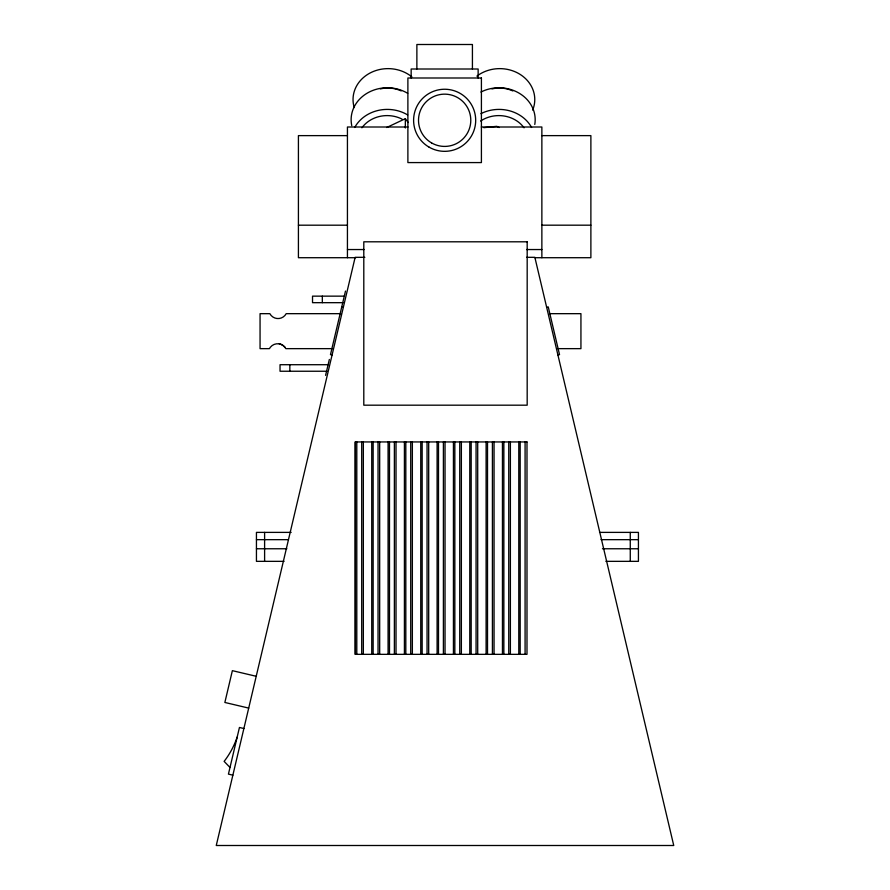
<?xml version="1.0" encoding="UTF-8"?>
<svg xmlns="http://www.w3.org/2000/svg" width="890" height="890" viewBox="0 0 890 890"><rect width="100%" height="100%" fill="white"/><g stroke="black" fill="none" stroke-linecap="round" stroke-linejoin="round"><path stroke-width="1.33" d="M325.595 375.358L329.345 359.46M345.487 291.086L330.479 354.632L332.07 355.01M386.705 127.504L405.339 118.704L408.221 122.553M546.66 307.306L548.251 306.928L559.521 354.632L557.93 355.01M483.86 127.671L496.753 126.324L499.179 127.537M407.987 127.003L347.434 127.003L347.434 257.711M481.312 127.003L541.865 127.003L541.865 257.711M347.434 135.625L298.417 135.625L298.417 257.711L355.766 257.711M541.865 135.625L590.882 135.625L590.882 257.711L534.923 257.711M298.417 225.192L347.434 225.192M541.865 225.181L590.882 225.181M347.434 249.545L364.099 249.545M526.591 249.545L541.865 249.545M364.822 257.321L355.143 257.321L216.259 845.5L673.741 845.5L534.857 257.321L526.568 257.321M344.363 296.147L312.524 296.147L312.524 302.678L342.984 302.678M340.614 313.669L286.191 313.669A9.256 9.256 0 0 1 269.859 313.669L260.058 313.669L260.058 348.646L269.447 348.646L270.36 347.256A9.256 9.256 0 0 1 284.878 347.256L285.79 348.646L332.215 348.646M549.53 313.669L580.936 313.669L580.936 348.646L557.785 348.646M328.243 364.711L280.038 364.711L280.038 371.241L326.864 371.241M291.164 532.387L256.442 532.387L256.442 561.345L284.077 561.345M599.537 532.387L638.43 532.387L638.43 561.345L605.879 561.345M256.442 539.663L288.249 539.663M601.062 539.663L638.43 539.663M256.442 548.763L286.858 548.763M602.452 548.763L638.43 548.763M341.749 306.928L343.34 307.306M256.22 676.289L232.368 670.66L224.859 702.466L248.711 708.095M243.882 728.521L239.443 727.475L228.43 774.122L232.869 775.179M229.998 767.458L224.135 761.384A83.538 83.538 0 0 0 237.163 737.109M630.265 532.387L630.265 561.345M525.089 441.941L525.089 654.339M520.183 441.941L520.183 654.339M518.792 441.941L518.792 654.339M510.382 441.941L510.382 654.339M508.746 441.941L508.746 654.339M503.851 441.941L503.851 654.339M502.45 441.941L502.45 654.339M494.05 441.941L494.05 654.339M492.415 441.941L492.415 654.339M487.509 441.941L487.509 654.339M486.107 441.941L486.107 654.339M478.141 77.997L478.141 69.008L411.158 69.008L411.158 77.997M477.707 441.941L477.707 654.339M476.072 441.941L476.072 654.339M472.423 69.008L472.423 44.5L416.876 44.5L416.876 69.008M471.177 441.941L471.177 654.339M469.775 441.941L469.775 654.339M461.365 441.941L461.365 654.339M459.741 441.941L459.741 654.339M454.834 441.941L454.834 654.339M453.433 441.941L453.433 654.339M445.033 441.941L445.033 654.339M443.398 441.941L443.398 654.339M438.492 441.941L438.492 654.339M437.101 441.941L437.101 654.339M428.691 441.941L428.691 654.339M427.055 441.941L427.055 654.339M422.16 441.941L422.16 654.339M420.759 441.941L420.759 654.339M412.359 441.941L412.359 654.339M410.724 441.941L410.724 654.339M405.818 441.941L405.818 654.339M405.339 118.704L405.339 128.004M404.416 441.941L404.416 654.339M396.017 441.941L396.017 654.339M394.381 441.941L394.381 654.339M389.486 441.941L389.486 654.339M388.084 441.941L388.084 654.339M379.674 441.941L379.674 654.339M378.05 441.941L378.05 654.339M373.144 441.941L373.144 654.339M371.742 441.941L371.742 654.339M363.343 441.941L363.343 654.339M361.707 441.941L361.707 654.339M356.801 441.941L356.801 654.339M355.399 441.941L355.399 654.339M322.325 296.147L322.325 302.678M289.84 364.711L289.84 371.241M284.878 347.178L284.878 347.256A9.256 9.256 0 0 0 279.271 343.829M264.608 532.387L264.608 561.345M380.353 88.9A28.947 25.532 0 0 1 401.212 90.913M354.231 107.534A35.022 30.905 0 0 1 369.984 73.058A35.022 30.905 0 0 1 411.881 76.885M361.907 127.804A29.904 26.377 0 0 1 402.08 119.127M354.721 127.47A36.179 31.918 0 0 1 407.687 114.944M351.761 125.646A36.179 31.918 0 0 1 367.481 92.994A36.179 31.918 0 0 1 407.687 93.317M491.97 88.911A28.947 25.532 0 0 1 512.829 90.936M476.895 76.117A35.022 30.905 0 0 1 519.649 74.104A35.022 30.905 0 0 1 532.665 110.093M480.622 121.04A29.904 26.377 0 0 1 524.043 127.804M480.923 92.048A36.179 31.918 0 0 1 519.393 93.328A36.179 31.918 0 0 1 534.779 124.455M480.923 113.675A36.179 31.918 0 0 1 531.597 127.47M481.412 77.997L407.887 77.997L407.887 162.581L481.412 162.581L481.412 77.997M527.18 241.802L363.799 241.802L363.799 405.184L527.18 405.184L527.18 241.802M526.991 441.941L355.177 441.941L355.177 654.339L526.991 654.339L526.991 441.941M429.125 147.173A31.039 31.039 0 0 0 475.694 120.284A31.039 31.039 0 0 0 429.125 93.406A31.039 31.039 0 0 0 429.125 147.173M431.583 142.923A26.144 26.144 0 0 0 470.788 120.284A26.144 26.144 0 0 0 431.583 97.644A26.144 26.144 0 0 0 431.583 142.923"/></g></svg>
